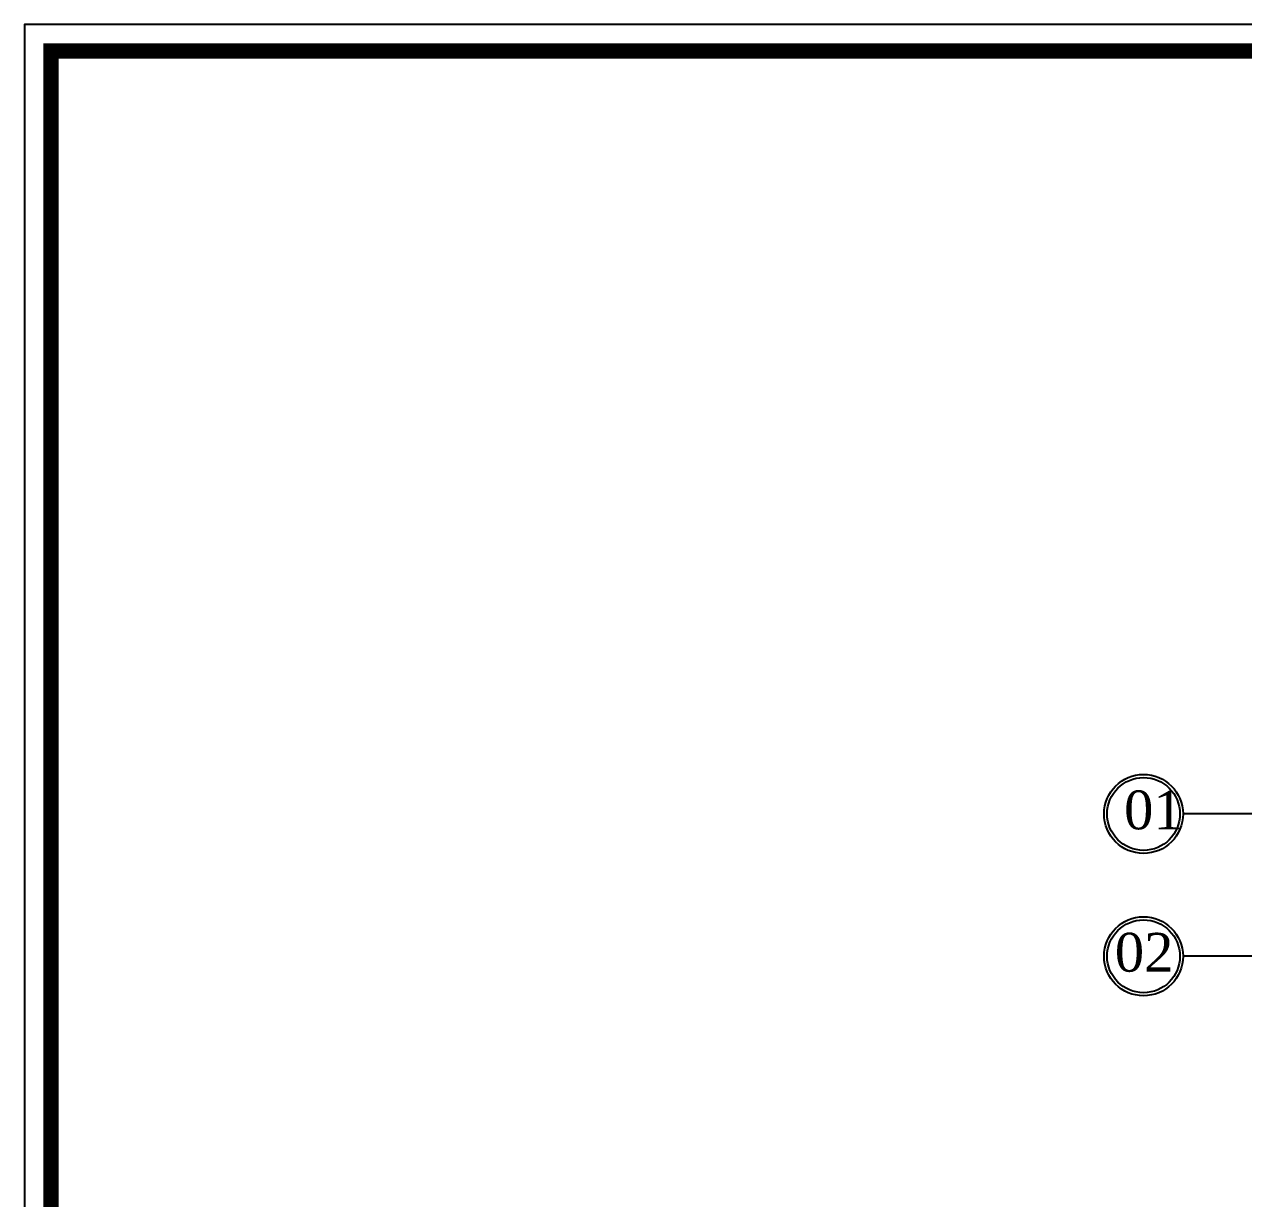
# Model space of a CAD drawing. Header units: centimetres. Extents: x 7997 to 116674, y 1017 to 13844.
# Drawn here: x 37748 to 38690, y 9865 to 10772 of the extents above; entities that cross this region are included whole.
import ezdxf
from ezdxf.enums import TextEntityAlignment as Align

# ---------------------------------------------------------------- set-up
doc = ezdxf.new("R2010")
doc.units = ezdxf.units.CM
doc.header["$LTSCALE"] = 200
doc.linetypes.add('CENTER2', pattern=[1.125, 0.75, -0.125, 0.125, -0.125])
for name, color, linetype in [('$0$GRID', 9, 'Continuous'), ('$0$GRID @ 1', 9, 'Continuous'), ('AXIS', 9, 'CENTER2'), ('COL', 1, 'Continuous'), ('DIM', 11, 'Continuous')]:
    doc.layers.add(name, color=color, linetype=linetype)
doc.layers.add('HA', color=251, linetype='Continuous', lineweight=0)
doc.styles.add('$0$GRID', font='times.ttf', dxfattribs={"height": 40})

# ---------------------------------------------------------------- blocks, each defined once
blk = doc.blocks.new('08-TITLE SHEET-selattin', base_point=(45714.8, -203081.4))
at = {"color": 0}
blk.add_lwpolyline([(51244.8, -203081.4), (45714.8, -203081.4), (45714.8, -206921.4), (51244.8, -206921.4)], close=True, dxfattribs=at)
at = {"color": 0, "linetype": 'ByBlock', "const_width": 17}
blk.add_lwpolyline([(45744.3, -206891.9), (51215.3, -206891.9), (51215.3, -203110.8), (45744.3, -203110.8)], close=True, dxfattribs=at)
at = {"layer": 'HA', "ltscale": 1.2}
blk.add_lwpolyline([(45714.8, -203081.4), (51244.8, -203081.4), (51244.8, -206921.4), (45714.8, -206921.4)], close=True, dxfattribs=at)
blk = doc.blocks.new('*U1678')
at = {"layer": '$0$GRID', "linetype": 'ByBlock', "ltscale": 100}
for radius in [40.7, 37.5]:
    blk.add_circle((0, 0), radius, dxfattribs=at)
at = {"layer": '$0$GRID', "style": '$0$GRID'}
blk.add_attdef('A1', text='', height=40, dxfattribs=at).set_placement((0, 4.2), align=Align.MIDDLE_CENTER)
blk = doc.blocks.new('*U1736')
at = {"layer": '$0$GRID', "linetype": 'Continuous'}
ref = blk.add_blockref('*U1678', (36847.56, 7162), dxfattribs=dict(at, xscale=0.75, yscale=0.75, zscale=0.75))
ref.add_attrib('A1', '01', dxfattribs={"layer": '$0$GRID @ 1', "height": 30, "style": '$0$GRID'}).set_placement((36855.18, 7165.12), align=Align.MIDDLE_CENTER)
blk = doc.blocks.new('*U1737')
at = {"layer": '$0$GRID', "linetype": 'Continuous'}
ref = blk.add_blockref('*U1678', (36847.56, 7052), dxfattribs=dict(at, xscale=0.75, yscale=0.75, zscale=0.75))
ref.add_attrib('A1', '02', dxfattribs={"layer": '$0$GRID @ 1', "height": 30, "style": '$0$GRID'}).set_placement((36848.04, 7055.12), align=Align.MIDDLE_CENTER)
blk = doc.blocks.new('09-GRID LINE PLAN-Essa', base_point=(37178.06, 7462))
at = {"layer": 'AXIS', "ltscale": 0.5}
for p, q in [((38518.06, 7162), (36878.06, 7162)), ((38518.06, 7052), (36878.06, 7052))]:
    blk.add_line(p, q, dxfattribs=at)
at = {"layer": 'COL', "linetype": 'Continuous'}
for name in ['*U1736', '*U1737']:
    blk.add_blockref(name, (0, 0), dxfattribs=at)

msp = doc.modelspace()

# ---------------------------------------------------------------- linework, layer by layer
at = {"linetype": 'Continuous'}
msp.add_lwpolyline([(37747.796, 8084.0841), (41618.796, 8084.0841), (41618.796, 10772.0841), (37747.796, 10772.0841)], close=True, dxfattribs=at)

# ---------------------------------------------------------------- block references
at = {"layer": 'COL', "linetype": 'Continuous'}
msp.add_blockref('09-GRID LINE PLAN-Essa', (38942.9995, 10462.002), dxfattribs=at)
at = {"layer": 'DIM', "color": 0, "linetype": 'Continuous', "xscale": 0.7000000000000026, "yscale": 0.7000000000000026, "zscale": 0.7000000000000026}
msp.add_blockref('08-TITLE SHEET-selattin', (37747.796, 10772.0841), dxfattribs=at)

doc.saveas('drawing.dxf')
